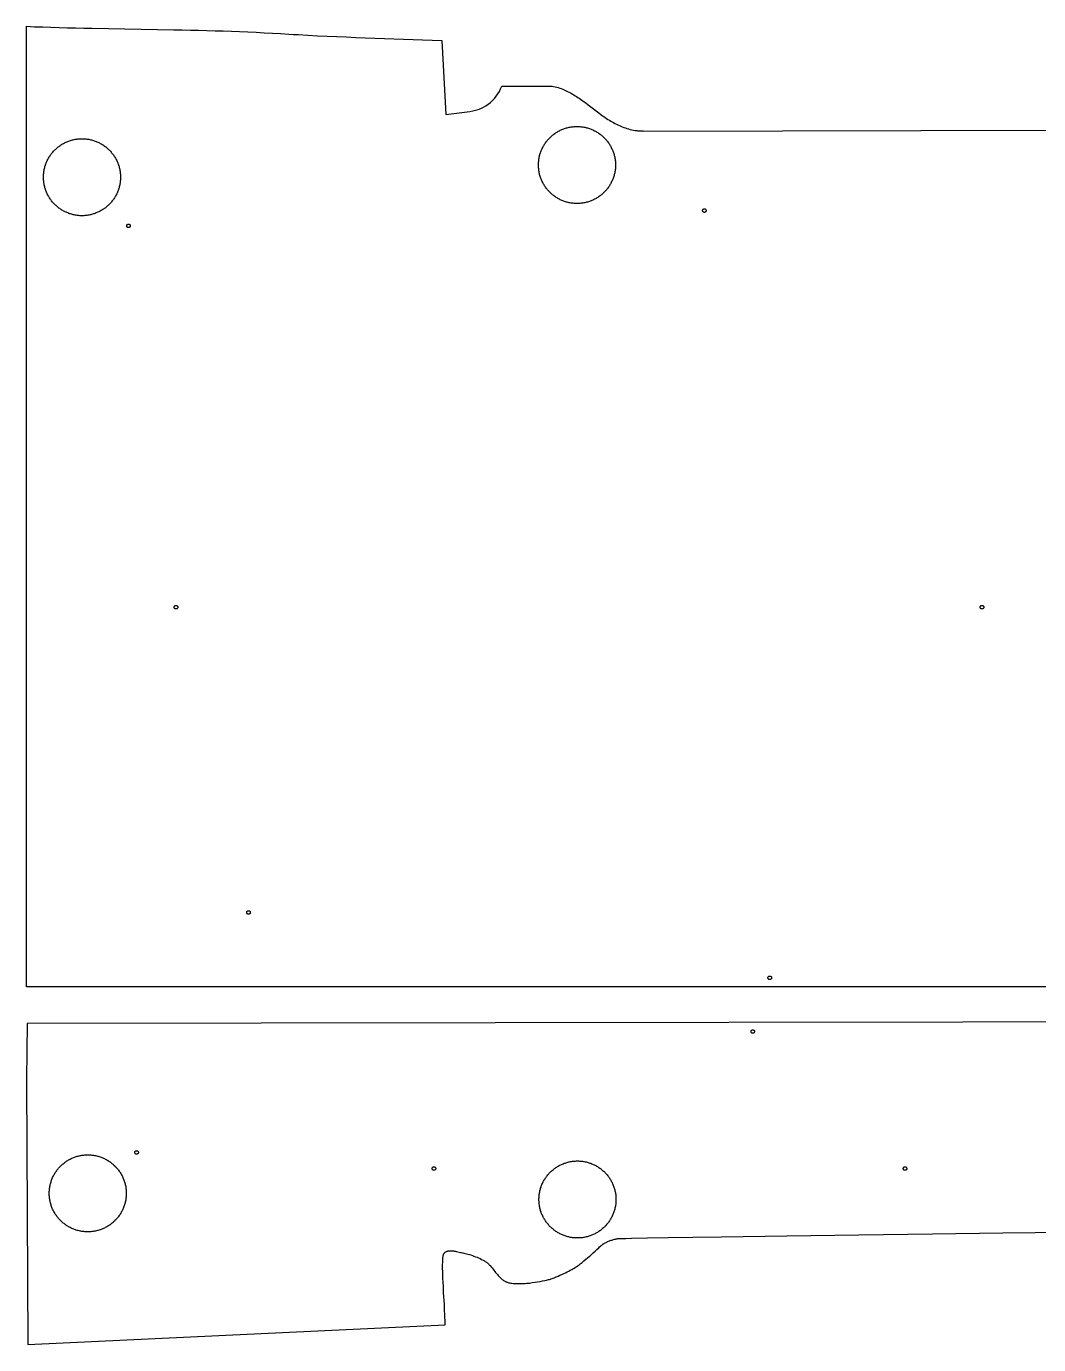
# Model space of a CAD drawing. Extents: x -1273 to 5386, y -1653 to 3649.
# Drawn here: x 0 to 1130, y -400 to 1073 of the extents above; entities that cross this region are included whole.
import ezdxf

# ---------------------------------------------------------------- set-up
doc = ezdxf.new("R2010")
doc.units = 0
doc.layers.add('Default_Layer', color=1, linetype='CONTINUOUS')

msp = doc.modelspace()

# ---------------------------------------------------------------- linework, layer by layer
at = {"layer": 'Default_Layer'}
msp.add_lwpolyline([(1567.4, 0), (1044.9, 0), (522.5, 0), (0, 0), (0, 536.4), (0, 1072.8), (9.1, 1072.4), (18.3, 1072.1), (27.4, 1071.8), (36.6, 1071.5), (45.8, 1071.3), (54.9, 1071), (64.1, 1070.8), (73.2, 1070.6), (91.6, 1070.3), (109.9, 1070), (146.5, 1069.3), (164.8, 1069), (174, 1068.8), (183.1, 1068.6), (192.3, 1068.4), (201.4, 1068.2), (210.6, 1067.9), (219.8, 1067.6), (228.9, 1067.3), (238.1, 1067), (247.2, 1066.6), (256.4, 1066.2), (265.5, 1065.7), (274.7, 1065.2), (283.8, 1064.7), (293, 1064.2), (298.3, 1063.8), (303.6, 1063.5), (314.3, 1062.9), (325, 1062.3), (335.7, 1061.8), (346.3, 1061.4), (357, 1060.9), (367.7, 1060.5), (378.4, 1060.1), (399.7, 1059.3), (421.1, 1058.6), (431.7, 1058.2), (442.4, 1057.7), (453.1, 1057.3), (463.8, 1056.8), (468.2, 974.4), (492, 977.4, 0.296811), (530.8, 1006), (587, 1006), (588.7, 1005.7), (590.4, 1005.3), (592.2, 1004.8), (593.8, 1004.3), (595.5, 1003.8), (597.1, 1003.2), (598.8, 1002.6), (600.4, 1001.9), (602, 1001.2), (603.5, 1000.5), (605.1, 999.7), (606.7, 998.9), (608.2, 998), (609.7, 997.1), (611.2, 996.2), (612.7, 995.3), (614.2, 994.4), (615.7, 993.4), (617.2, 992.4), (618.6, 991.4), (620.1, 990.3), (621.6, 989.3), (624.5, 987.2), (627.4, 985), (630.3, 982.8), (633.2, 980.6), (636.1, 978.4), (639, 976.2), (641.9, 974.1), (643.4, 973), (644.9, 972), (646.4, 970.9), (647.9, 969.9), (649.4, 968.9), (651, 968), (652.5, 967), (654.1, 966.1), (655.6, 965.2), (657.2, 964.4), (658.8, 963.5), (660.4, 962.7), (662.1, 962), (663.7, 961.2), (665.4, 960.5), (667.1, 959.9), (668.8, 959.3), (670.6, 958.7), (672.3, 958.2), (674.1, 957.7), (675.9, 957.3), (677.8, 956.9), (679.6, 956.6), (681.5, 956.3), (682.5, 956.2), (683.4, 956.1), (684.4, 956), (685.4, 956), (686.4, 955.9), (687.4, 955.9), (688.4, 955.9), (689.4, 955.8), (1153.6, 956.7)], format="xyb", dxfattribs=at)
for points in [[(571.8, 917.9), (571.8, 919), (571.8, 920.1), (571.9, 921.2), (572, 922.3), (572.1, 923.4), (572.3, 924.5), (572.5, 925.5), (572.7, 926.6), (572.9, 927.6), (573.1, 928.7), (573.4, 929.7), (573.7, 930.7), (574, 931.7), (574.4, 932.7), (574.8, 933.7), (575.2, 934.6), (575.6, 935.6), (576, 936.5), (576.5, 937.5), (577, 938.4), (577.5, 939.3), (578, 940.2), (578.6, 941.1), (579.1, 941.9), (579.7, 942.8), (580.3, 943.6), (581, 944.5), (581.6, 945.3), (582.3, 946), (583, 946.8), (583.7, 947.6), (584.4, 948.3), (585.1, 949), (585.9, 949.7), (586.6, 950.4), (587.4, 951.1), (588.2, 951.7), (589.1, 952.4), (589.9, 953), (590.7, 953.6), (591.6, 954.1), (592.5, 954.7), (593.4, 955.2), (594.3, 955.7), (595.2, 956.2), (596.1, 956.7), (597.1, 957.1), (598, 957.5), (599, 957.9), (600, 958.3), (601, 958.6), (602, 959), (603, 959.3), (604, 959.5), (605.1, 959.8), (606.1, 960), (607.2, 960.2), (608.2, 960.4), (609.3, 960.6), (610.4, 960.7), (611.5, 960.8), (612.6, 960.8), (613.7, 960.9), (614.8, 960.9), (615.9, 960.9), (617, 960.8), (618.1, 960.8), (619.2, 960.7), (620.3, 960.6), (621.3, 960.4), (622.4, 960.2), (623.4, 960), (624.5, 959.8), (625.5, 959.5), (626.6, 959.3), (627.6, 959), (628.6, 958.6), (629.6, 958.3), (630.6, 957.9), (631.5, 957.5), (632.5, 957.1), (633.4, 956.7), (634.4, 956.2), (635.3, 955.7), (636.2, 955.2), (637.1, 954.7), (638, 954.1), (638.8, 953.6), (639.7, 953), (640.5, 952.4), (641.3, 951.7), (642.1, 951.1), (642.9, 950.4), (643.7, 949.7), (644.5, 949), (645.2, 948.3), (645.9, 947.6), (646.6, 946.8), (647.3, 946), (648, 945.3), (648.6, 944.5), (649.2, 943.6), (649.8, 942.8), (650.4, 941.9), (651, 941.1), (651.6, 940.2), (652.1, 939.3), (652.6, 938.4), (653.1, 937.5), (653.5, 936.5), (654, 935.6), (654.4, 934.6), (654.8, 933.7), (655.2, 932.7), (655.5, 931.7), (655.9, 930.7), (656.2, 929.7), (656.4, 928.7), (656.7, 927.6), (656.9, 926.6), (657.1, 925.5), (657.3, 924.5), (657.4, 923.4), (657.6, 922.3), (657.7, 921.2), (657.7, 920.1), (657.8, 919), (657.8, 917.9), (657.8, 916.8), (657.7, 915.7), (657.7, 914.6), (657.6, 913.5), (657.4, 912.4), (657.3, 911.4), (657.1, 910.3), (656.9, 909.2), (656.7, 908.2), (656.4, 907.2), (656.2, 906.1), (655.9, 905.1), (655.5, 904.1), (655.2, 903.1), (654.8, 902.1), (654.4, 901.2), (654, 900.2), (653.5, 899.3), (653.1, 898.3), (652.6, 897.4), (652.1, 896.5), (651.6, 895.6), (651, 894.7), (650.4, 893.9), (649.8, 893), (649.2, 892.2), (648.6, 891.4), (648, 890.6), (647.3, 889.8), (646.6, 889), (645.9, 888.2), (645.2, 887.5), (644.5, 886.8), (643.7, 886.1), (642.9, 885.4), (642.1, 884.7), (641.3, 884.1), (640.5, 883.4), (639.7, 882.8), (638.8, 882.2), (638, 881.7), (637.1, 881.1), (636.2, 880.6), (635.3, 880.1), (634.4, 879.6), (633.4, 879.1), (632.5, 878.7), (631.5, 878.3), (630.6, 877.9), (629.6, 877.5), (628.6, 877.2), (627.6, 876.8), (626.6, 876.5), (625.5, 876.3), (624.5, 876), (623.4, 875.8), (622.4, 875.6), (621.3, 875.4), (620.3, 875.2), (619.2, 875.1), (618.1, 875), (617, 875), (615.9, 874.9), (614.8, 874.9), (613.7, 874.9), (612.6, 875), (611.5, 875), (610.4, 875.1), (609.3, 875.2), (608.2, 875.4), (607.2, 875.6), (606.1, 875.8), (605.1, 876), (604, 876.3), (603, 876.5), (602, 876.8), (601, 877.2), (600, 877.5), (599, 877.9), (598, 878.3), (597.1, 878.7), (596.1, 879.1), (595.2, 879.6), (594.3, 880.1), (593.4, 880.6), (592.5, 881.1), (591.6, 881.7), (590.7, 882.2), (589.9, 882.8), (589.1, 883.4), (588.2, 884.1), (587.4, 884.7), (586.6, 885.4), (585.9, 886.1), (585.1, 886.8), (584.4, 887.5), (583.7, 888.2), (583, 889), (582.3, 889.8), (581.6, 890.6), (581, 891.4), (580.3, 892.2), (579.7, 893), (579.1, 893.9), (578.6, 894.7), (578, 895.6), (577.5, 896.5), (577, 897.4), (576.5, 898.3), (576, 899.3), (575.6, 900.2), (575.2, 901.2), (574.8, 902.1), (574.4, 903.1), (574, 904.1), (573.7, 905.1), (573.4, 906.1), (573.1, 907.2), (572.9, 908.2), (572.7, 909.2), (572.5, 910.3), (572.3, 911.4), (572.1, 912.4), (572, 913.5), (571.9, 914.6), (571.8, 915.7), (571.8, 916.8), (571.8, 917.9)], [(19, 904.3), (19.1, 905.4), (19.1, 906.5), (19.2, 907.6), (19.3, 908.7), (19.4, 909.8), (19.5, 910.8), (19.7, 911.9), (19.9, 913), (20.1, 914), (20.4, 915), (20.7, 916.1), (21, 917.1), (21.3, 918.1), (21.7, 919.1), (22, 920.1), (22.4, 921), (22.8, 922), (23.3, 922.9), (23.8, 923.9), (24.2, 924.8), (24.7, 925.7), (25.3, 926.6), (25.8, 927.5), (26.4, 928.3), (27, 929.2), (27.6, 930), (28.2, 930.8), (28.9, 931.6), (29.5, 932.4), (30.2, 933.2), (30.9, 934), (31.6, 934.7), (32.4, 935.4), (33.1, 936.1), (33.9, 936.8), (34.7, 937.5), (35.5, 938.1), (36.3, 938.7), (37.2, 939.4), (38, 939.9), (38.9, 940.5), (39.7, 941.1), (40.6, 941.6), (41.5, 942.1), (42.5, 942.6), (43.4, 943.1), (44.3, 943.5), (45.3, 943.9), (46.3, 944.3), (47.3, 944.7), (48.3, 945), (49.3, 945.4), (50.3, 945.7), (51.3, 945.9), (52.3, 946.2), (53.4, 946.4), (54.4, 946.6), (55.5, 946.8), (56.6, 946.9), (57.6, 947.1), (58.7, 947.2), (59.8, 947.2), (60.9, 947.3), (62, 947.3), (63.2, 947.3), (64.3, 947.2), (65.4, 947.2), (66.4, 947.1), (67.5, 946.9), (68.6, 946.8), (69.7, 946.6), (70.7, 946.4), (71.8, 946.2), (72.8, 945.9), (73.8, 945.7), (74.8, 945.4), (75.8, 945), (76.8, 944.7), (77.8, 944.3), (78.8, 943.9), (79.7, 943.5), (80.7, 943.1), (81.6, 942.6), (82.5, 942.1), (83.4, 941.6), (84.3, 941.1), (85.2, 940.5), (86.1, 939.9), (86.9, 939.4), (87.8, 938.7), (88.6, 938.1), (89.4, 937.5), (90.2, 936.8), (91, 936.1), (91.7, 935.4), (92.5, 934.7), (93.2, 934), (93.9, 933.2), (94.6, 932.4), (95.2, 931.6), (95.9, 930.8), (96.5, 930), (97.1, 929.2), (97.7, 928.3), (98.3, 927.5), (98.8, 926.6), (99.3, 925.7), (99.9, 924.8), (100.3, 923.9), (100.8, 922.9), (101.2, 922), (101.7, 921), (102.1, 920.1), (102.4, 919.1), (102.8, 918.1), (103.1, 917.1), (103.4, 916.1), (103.7, 915), (103.9, 914), (104.2, 913), (104.4, 911.9), (104.6, 910.8), (104.7, 909.8), (104.8, 908.7), (104.9, 907.6), (105, 906.5), (105, 905.4), (105, 904.3), (105, 903.2), (105, 902.1), (104.9, 901), (104.8, 899.9), (104.7, 898.8), (104.6, 897.7), (104.4, 896.7), (104.2, 895.6), (103.9, 894.6), (103.7, 893.5), (103.4, 892.5), (103.1, 891.5), (102.8, 890.5), (102.4, 889.5), (102.1, 888.5), (101.7, 887.6), (101.2, 886.6), (100.8, 885.6), (100.3, 884.7), (99.9, 883.8), (99.3, 882.9), (98.8, 882), (98.3, 881.1), (97.7, 880.2), (97.1, 879.4), (96.5, 878.6), (95.9, 877.7), (95.2, 876.9), (94.6, 876.2), (93.9, 875.4), (93.2, 874.6), (92.5, 873.9), (91.7, 873.2), (91, 872.5), (90.2, 871.8), (89.4, 871.1), (88.6, 870.5), (87.8, 869.8), (86.9, 869.2), (86.1, 868.6), (85.2, 868.1), (84.3, 867.5), (83.4, 867), (82.5, 866.5), (81.6, 866), (80.7, 865.5), (79.7, 865.1), (78.8, 864.7), (77.8, 864.3), (76.8, 863.9), (75.8, 863.5), (74.8, 863.2), (73.8, 862.9), (72.8, 862.6), (71.8, 862.4), (70.7, 862.2), (69.7, 862), (68.6, 861.8), (67.5, 861.6), (66.4, 861.5), (65.4, 861.4), (64.3, 861.3), (63.2, 861.3), (62, 861.3), (60.9, 861.3), (59.8, 861.3), (58.7, 861.4), (57.6, 861.5), (56.6, 861.6), (55.5, 861.8), (54.4, 862), (53.4, 862.2), (52.3, 862.4), (51.3, 862.6), (50.3, 862.9), (49.3, 863.2), (48.3, 863.5), (47.3, 863.9), (46.3, 864.3), (45.3, 864.7), (44.3, 865.1), (43.4, 865.5), (42.5, 866), (41.5, 866.5), (40.6, 867), (39.7, 867.5), (38.9, 868.1), (38, 868.6), (37.2, 869.2), (36.3, 869.8), (35.5, 870.5), (34.7, 871.1), (33.9, 871.8), (33.1, 872.5), (32.4, 873.2), (31.6, 873.9), (30.9, 874.6), (30.2, 875.4), (29.5, 876.2), (28.9, 876.9), (28.2, 877.7), (27.6, 878.6), (27, 879.4), (26.4, 880.2), (25.8, 881.1), (25.3, 882), (24.7, 882.9), (24.2, 883.8), (23.8, 884.7), (23.3, 885.6), (22.8, 886.6), (22.4, 887.6), (22, 888.5), (21.7, 889.5), (21.3, 890.5), (21, 891.5), (20.7, 892.5), (20.4, 893.5), (20.1, 894.6), (19.9, 895.6), (19.7, 896.7), (19.5, 897.7), (19.4, 898.8), (19.3, 899.9), (19.2, 901), (19.1, 902.1), (19.1, 903.2), (19, 904.3)], [(755, 867), (755, 867.2), (755, 867.4), (755.1, 867.6), (755.2, 867.8), (755.2, 868), (755.3, 868.1), (755.5, 868.3), (755.6, 868.4), (755.7, 868.5), (755.9, 868.7), (756, 868.8), (756.2, 868.8), (756.4, 868.9), (756.6, 869), (756.8, 869), (757, 869), (757.2, 869), (757.4, 869), (757.6, 868.9), (757.8, 868.8), (758, 868.8), (758.1, 868.7), (758.3, 868.5), (758.4, 868.4), (758.5, 868.3), (758.7, 868.1), (758.8, 868), (758.8, 867.8), (758.9, 867.6), (759, 867.4), (759, 867.2), (759, 867), (759, 866.8), (759, 866.6), (758.9, 866.4), (758.8, 866.2), (758.8, 866), (758.7, 865.9), (758.5, 865.7), (758.4, 865.6), (758.3, 865.5), (758.1, 865.3), (758, 865.2), (757.8, 865.2), (757.6, 865.1), (757.4, 865), (757.2, 865), (757, 865), (756.8, 865), (756.6, 865), (756.4, 865.1), (756.2, 865.2), (756, 865.2), (755.9, 865.3), (755.7, 865.5), (755.6, 865.6), (755.5, 865.7), (755.3, 865.9), (755.2, 866), (755.2, 866.2), (755.1, 866.4), (755, 866.6), (755, 866.8), (755, 867)], [(112, 850), (112, 850.2), (112, 850.4), (112.1, 850.6), (112.2, 850.8), (112.2, 851), (112.3, 851.1), (112.5, 851.3), (112.6, 851.4), (112.7, 851.5), (112.9, 851.7), (113, 851.8), (113.2, 851.8), (113.4, 851.9), (113.6, 852), (113.8, 852), (114, 852), (114.2, 852), (114.4, 852), (114.6, 851.9), (114.8, 851.8), (115, 851.8), (115.1, 851.7), (115.3, 851.5), (115.4, 851.4), (115.5, 851.3), (115.7, 851.1), (115.8, 851), (115.8, 850.8), (115.9, 850.6), (116, 850.4), (116, 850.2), (116, 850), (116, 849.8), (116, 849.6), (115.9, 849.4), (115.8, 849.2), (115.8, 849), (115.7, 848.9), (115.5, 848.7), (115.4, 848.6), (115.3, 848.5), (115.1, 848.3), (115, 848.2), (114.8, 848.2), (114.6, 848.1), (114.4, 848), (114.2, 848), (114, 848), (113.8, 848), (113.6, 848), (113.4, 848.1), (113.2, 848.2), (113, 848.2), (112.9, 848.3), (112.7, 848.5), (112.6, 848.6), (112.5, 848.7), (112.3, 848.9), (112.2, 849), (112.2, 849.2), (112.1, 849.4), (112, 849.6), (112, 849.8), (112, 850)], [(165, 424), (165, 424.2), (165, 424.4), (165.1, 424.6), (165.2, 424.8), (165.2, 425), (165.3, 425.1), (165.5, 425.3), (165.6, 425.4), (165.7, 425.5), (165.9, 425.7), (166, 425.8), (166.2, 425.8), (166.4, 425.9), (166.6, 426), (166.8, 426), (167, 426), (167.2, 426), (167.4, 426), (167.6, 425.9), (167.8, 425.8), (168, 425.8), (168.1, 425.7), (168.3, 425.5), (168.4, 425.4), (168.5, 425.3), (168.7, 425.1), (168.8, 425), (168.8, 424.8), (168.9, 424.6), (169, 424.4), (169, 424.2), (169, 424), (169, 423.8), (169, 423.6), (168.9, 423.4), (168.8, 423.2), (168.8, 423), (168.7, 422.9), (168.5, 422.7), (168.4, 422.6), (168.3, 422.5), (168.1, 422.3), (168, 422.2), (167.8, 422.2), (167.6, 422.1), (167.4, 422), (167.2, 422), (167, 422), (166.8, 422), (166.6, 422), (166.4, 422.1), (166.2, 422.2), (166, 422.2), (165.9, 422.3), (165.7, 422.5), (165.6, 422.6), (165.5, 422.7), (165.3, 422.9), (165.2, 423), (165.2, 423.2), (165.1, 423.4), (165, 423.6), (165, 423.8), (165, 424)], [(1065, 424), (1065, 424.2), (1065, 424.4), (1065.1, 424.6), (1065.2, 424.8), (1065.2, 425), (1065.3, 425.1), (1065.5, 425.3), (1065.6, 425.4), (1065.7, 425.5), (1065.9, 425.7), (1066, 425.8), (1066.2, 425.8), (1066.4, 425.9), (1066.6, 426), (1066.8, 426), (1067, 426), (1067.2, 426), (1067.4, 426), (1067.6, 425.9), (1067.8, 425.8), (1068, 425.8), (1068.1, 425.7), (1068.3, 425.5), (1068.4, 425.4), (1068.5, 425.3), (1068.7, 425.1), (1068.8, 425), (1068.8, 424.8), (1068.9, 424.6), (1069, 424.4), (1069, 424.2), (1069, 424), (1069, 423.8), (1069, 423.6), (1068.9, 423.4), (1068.8, 423.2), (1068.8, 423), (1068.7, 422.9), (1068.5, 422.7), (1068.4, 422.6), (1068.3, 422.5), (1068.1, 422.3), (1068, 422.2), (1067.8, 422.2), (1067.6, 422.1), (1067.4, 422), (1067.2, 422), (1067, 422), (1066.8, 422), (1066.6, 422), (1066.4, 422.1), (1066.2, 422.2), (1066, 422.2), (1065.9, 422.3), (1065.7, 422.5), (1065.6, 422.6), (1065.5, 422.7), (1065.3, 422.9), (1065.2, 423), (1065.2, 423.2), (1065.1, 423.4), (1065, 423.6), (1065, 423.8), (1065, 424)], [(1065, 424), (1065, 424.2), (1065, 424.4), (1065.1, 424.6), (1065.2, 424.8), (1065.2, 425), (1065.3, 425.1), (1065.5, 425.3), (1065.6, 425.4), (1065.7, 425.5), (1065.9, 425.7), (1066, 425.8), (1066.2, 425.8), (1066.4, 425.9), (1066.6, 426), (1066.8, 426), (1067, 426), (1067.2, 426), (1067.4, 426), (1067.6, 425.9), (1067.8, 425.8), (1068, 425.8), (1068.1, 425.7), (1068.3, 425.5), (1068.4, 425.4), (1068.5, 425.3), (1068.7, 425.1), (1068.8, 425), (1068.8, 424.8), (1068.9, 424.6), (1069, 424.4), (1069, 424.2), (1069, 424), (1069, 423.8), (1069, 423.6), (1068.9, 423.4), (1068.8, 423.2), (1068.8, 423), (1068.7, 422.9), (1068.5, 422.7), (1068.4, 422.6), (1068.3, 422.5), (1068.1, 422.3), (1068, 422.2), (1067.8, 422.2), (1067.6, 422.1), (1067.4, 422), (1067.2, 422), (1067, 422), (1066.8, 422), (1066.6, 422), (1066.4, 422.1), (1066.2, 422.2), (1066, 422.2), (1065.9, 422.3), (1065.7, 422.5), (1065.6, 422.6), (1065.5, 422.7), (1065.3, 422.9), (1065.2, 423), (1065.2, 423.2), (1065.1, 423.4), (1065, 423.6), (1065, 423.8), (1065, 424)], [(246, 83), (246, 83.2), (246, 83.4), (246.1, 83.6), (246.2, 83.8), (246.2, 84), (246.3, 84.1), (246.5, 84.3), (246.6, 84.4), (246.7, 84.5), (246.9, 84.7), (247, 84.8), (247.2, 84.8), (247.4, 84.9), (247.6, 85), (247.8, 85), (248, 85), (248.2, 85), (248.4, 85), (248.6, 84.9), (248.8, 84.8), (249, 84.8), (249.1, 84.7), (249.3, 84.5), (249.4, 84.4), (249.5, 84.3), (249.7, 84.1), (249.8, 84), (249.8, 83.8), (249.9, 83.6), (250, 83.4), (250, 83.2), (250, 83), (250, 82.8), (250, 82.6), (249.9, 82.4), (249.8, 82.2), (249.8, 82), (249.7, 81.9), (249.5, 81.7), (249.4, 81.6), (249.3, 81.5), (249.1, 81.3), (249, 81.2), (248.8, 81.2), (248.6, 81.1), (248.4, 81), (248.2, 81), (248, 81), (247.8, 81), (247.6, 81), (247.4, 81.1), (247.2, 81.2), (247, 81.2), (246.9, 81.3), (246.7, 81.5), (246.6, 81.6), (246.5, 81.7), (246.3, 81.9), (246.2, 82), (246.2, 82.2), (246.1, 82.4), (246, 82.6), (246, 82.8), (246, 83)], [(828, 10), (828, 10.2), (828, 10.4), (828.1, 10.6), (828.2, 10.8), (828.2, 11), (828.3, 11.1), (828.5, 11.3), (828.6, 11.4), (828.7, 11.5), (828.9, 11.7), (829, 11.8), (829.2, 11.8), (829.4, 11.9), (829.6, 12), (829.8, 12), (830, 12), (830.2, 12), (830.4, 12), (830.6, 11.9), (830.8, 11.8), (831, 11.8), (831.1, 11.7), (831.3, 11.5), (831.4, 11.4), (831.5, 11.3), (831.7, 11.1), (831.8, 11), (831.8, 10.8), (831.9, 10.6), (832, 10.4), (832, 10.2), (832, 10), (832, 9.8), (832, 9.6), (831.9, 9.4), (831.8, 9.2), (831.8, 9), (831.7, 8.9), (831.5, 8.7), (831.4, 8.6), (831.3, 8.5), (831.1, 8.3), (831, 8.2), (830.8, 8.2), (830.6, 8.1), (830.4, 8), (830.2, 8), (830, 8), (829.8, 8), (829.6, 8), (829.4, 8.1), (829.2, 8.2), (829, 8.2), (828.9, 8.3), (828.7, 8.5), (828.6, 8.6), (828.5, 8.7), (828.3, 8.9), (828.2, 9), (828.2, 9.2), (828.1, 9.4), (828, 9.6), (828, 9.8), (828, 10)], [(813.1, -50), (813.1, -50.3), (813, -50.5), (813, -50.6), (812.9, -50.8), (812.8, -51), (812.7, -51.2), (812.6, -51.3), (812.5, -51.5), (812.3, -51.6), (812.2, -51.7), (812, -51.8), (811.8, -51.9), (811.7, -52), (811.5, -52), (811.3, -52), (811.1, -52), (810.9, -52), (810.7, -52), (810.5, -52), (810.3, -51.9), (810.1, -51.8), (809.9, -51.7), (809.8, -51.6), (809.7, -51.5), (809.5, -51.3), (809.4, -51.2), (809.3, -51), (809.2, -50.8), (809.2, -50.6), (809.1, -50.5), (809.1, -50.3), (809.1, -50), (809.1, -49.8), (809.1, -49.6), (809.2, -49.5), (809.2, -49.3), (809.3, -49.1), (809.4, -48.9), (809.5, -48.8), (809.7, -48.6), (809.8, -48.5), (809.9, -48.4), (810.1, -48.3), (810.3, -48.2), (810.5, -48.1), (810.7, -48.1), (810.9, -48.1), (811.1, -48), (811.3, -48.1), (811.5, -48.1), (811.7, -48.1), (811.8, -48.2), (812, -48.3), (812.2, -48.4), (812.3, -48.5), (812.5, -48.6), (812.6, -48.8), (812.7, -48.9), (812.8, -49.1), (812.9, -49.3), (813, -49.5), (813, -49.6), (813.1, -49.8), (813.1, -50)], [(111.5, -230.7), (111.5, -231.9), (111.5, -233), (111.4, -234.1), (111.3, -235.1), (111.2, -236.2), (111, -237.3), (110.9, -238.4), (110.7, -239.4), (110.4, -240.5), (110.2, -241.5), (109.9, -242.5), (109.6, -243.5), (109.3, -244.5), (108.9, -245.5), (108.5, -246.5), (108.1, -247.5), (107.7, -248.4), (107.3, -249.4), (106.8, -250.3), (106.3, -251.2), (105.8, -252.1), (105.3, -253), (104.8, -253.9), (104.2, -254.8), (103.6, -255.6), (103, -256.5), (102.4, -257.3), (101.7, -258.1), (101, -258.9), (100.4, -259.7), (99.7, -260.4), (98.9, -261.2), (98.2, -261.9), (97.4, -262.6), (96.7, -263.3), (95.9, -263.9), (95.1, -264.6), (94.3, -265.2), (93.4, -265.8), (92.6, -266.4), (91.7, -267), (90.8, -267.5), (89.9, -268), (89, -268.6), (88.1, -269), (87.2, -269.5), (86.2, -269.9), (85.3, -270.4), (84.3, -270.8), (83.3, -271.1), (82.3, -271.5), (81.3, -271.8), (80.3, -272.1), (79.3, -272.4), (78.2, -272.6), (77.2, -272.9), (76.1, -273.1), (75.1, -273.3), (74, -273.4), (72.9, -273.5), (71.8, -273.6), (70.7, -273.7), (69.6, -273.7), (68.5, -273.7), (67.4, -273.7), (66.3, -273.7), (65.2, -273.6), (64.1, -273.5), (63, -273.4), (62, -273.3), (60.9, -273.1), (59.9, -272.9), (58.8, -272.6), (57.8, -272.4), (56.8, -272.1), (55.7, -271.8), (54.7, -271.5), (53.7, -271.1), (52.8, -270.8), (51.8, -270.4), (50.8, -269.9), (49.9, -269.5), (49, -269), (48, -268.6), (47.1, -268), (46.2, -267.5), (45.3, -267), (44.5, -266.4), (43.6, -265.8), (42.8, -265.2), (42, -264.6), (41.2, -263.9), (40.4, -263.3), (39.6, -262.6), (38.9, -261.9), (38.1, -261.2), (37.4, -260.4), (36.7, -259.7), (36, -258.9), (35.3, -258.1), (34.7, -257.3), (34.1, -256.5), (33.5, -255.6), (32.9, -254.8), (32.3, -253.9), (31.8, -253), (31.2, -252.1), (30.7, -251.2), (30.2, -250.3), (29.8, -249.4), (29.3, -248.4), (28.9, -247.5), (28.5, -246.5), (28.1, -245.5), (27.8, -244.5), (27.5, -243.5), (27.2, -242.5), (26.9, -241.5), (26.6, -240.5), (26.4, -239.4), (26.2, -238.4), (26, -237.3), (25.9, -236.2), (25.7, -235.1), (25.7, -234.1), (25.6, -233), (25.5, -231.9), (25.5, -230.7), (25.5, -229.6), (25.6, -228.5), (25.7, -227.4), (25.7, -226.3), (25.9, -225.3), (26, -224.2), (26.2, -223.1), (26.4, -222.1), (26.6, -221), (26.9, -220), (27.2, -219), (27.5, -218), (27.8, -217), (28.1, -216), (28.5, -215), (28.9, -214), (29.3, -213), (29.8, -212.1), (30.2, -211.2), (30.7, -210.2), (31.2, -209.3), (31.8, -208.4), (32.3, -207.6), (32.9, -206.7), (33.5, -205.9), (34.1, -205), (34.7, -204.2), (35.3, -203.4), (36, -202.6), (36.7, -201.8), (37.4, -201.1), (38.1, -200.3), (38.9, -199.6), (39.6, -198.9), (40.4, -198.2), (41.2, -197.6), (42, -196.9), (42.8, -196.3), (43.6, -195.7), (44.5, -195.1), (45.3, -194.5), (46.2, -194), (47.1, -193.4), (48, -192.9), (49, -192.5), (49.9, -192), (50.8, -191.5), (51.8, -191.1), (52.8, -190.7), (53.7, -190.4), (54.7, -190), (55.7, -189.7), (56.8, -189.4), (57.8, -189.1), (58.8, -188.8), (59.9, -188.6), (60.9, -188.4), (62, -188.2), (63, -188.1), (64.1, -188), (65.2, -187.9), (66.3, -187.8), (67.4, -187.8), (68.5, -187.7), (69.6, -187.8), (70.7, -187.8), (71.8, -187.9), (72.9, -188), (74, -188.1), (75.1, -188.2), (76.1, -188.4), (77.2, -188.6), (78.2, -188.8), (79.3, -189.1), (80.3, -189.4), (81.3, -189.7), (82.3, -190), (83.3, -190.4), (84.3, -190.7), (85.3, -191.1), (86.2, -191.5), (87.2, -192), (88.1, -192.5), (89, -192.9), (89.9, -193.4), (90.8, -194), (91.7, -194.5), (92.6, -195.1), (93.4, -195.7), (94.3, -196.3), (95.1, -196.9), (95.9, -197.6), (96.7, -198.2), (97.4, -198.9), (98.2, -199.6), (98.9, -200.3), (99.7, -201.1), (100.4, -201.8), (101, -202.6), (101.7, -203.4), (102.4, -204.2), (103, -205), (103.6, -205.9), (104.2, -206.7), (104.8, -207.6), (105.3, -208.4), (105.8, -209.3), (106.3, -210.2), (106.8, -211.2), (107.3, -212.1), (107.7, -213), (108.1, -214), (108.5, -215), (108.9, -216), (109.3, -217), (109.6, -218), (109.9, -219), (110.2, -220), (110.4, -221), (110.7, -222.1), (110.9, -223.1), (111, -224.2), (111.2, -225.3), (111.3, -226.3), (111.4, -227.4), (111.5, -228.5), (111.5, -229.6), (111.5, -230.7)], [(125.1, -185), (125.1, -185.3), (125, -185.5), (125, -185.6), (124.9, -185.8), (124.8, -186), (124.7, -186.2), (124.6, -186.3), (124.5, -186.5), (124.3, -186.6), (124.2, -186.7), (124, -186.8), (123.8, -186.9), (123.7, -187), (123.5, -187), (123.3, -187), (123.1, -187), (122.9, -187), (122.7, -187), (122.5, -187), (122.3, -186.9), (122.1, -186.8), (121.9, -186.7), (121.8, -186.6), (121.7, -186.5), (121.5, -186.3), (121.4, -186.2), (121.3, -186), (121.2, -185.8), (121.2, -185.6), (121.1, -185.5), (121.1, -185.3), (121.1, -185), (121.1, -184.8), (121.1, -184.6), (121.2, -184.5), (121.2, -184.3), (121.3, -184.1), (121.4, -183.9), (121.5, -183.8), (121.7, -183.6), (121.8, -183.5), (121.9, -183.4), (122.1, -183.3), (122.3, -183.2), (122.5, -183.1), (122.7, -183.1), (122.9, -183.1), (123.1, -183), (123.3, -183.1), (123.5, -183.1), (123.7, -183.1), (123.8, -183.2), (124, -183.3), (124.2, -183.4), (124.3, -183.5), (124.5, -183.6), (124.6, -183.8), (124.7, -183.9), (124.8, -184.1), (124.9, -184.3), (125, -184.5), (125, -184.6), (125.1, -184.8), (125.1, -185)], [(457.1, -203), (457.1, -203.3), (457, -203.5), (457, -203.6), (456.9, -203.8), (456.8, -204), (456.7, -204.2), (456.6, -204.3), (456.5, -204.5), (456.3, -204.6), (456.2, -204.7), (456, -204.8), (455.8, -204.9), (455.7, -205), (455.5, -205), (455.3, -205), (455.1, -205), (454.9, -205), (454.7, -205), (454.5, -205), (454.3, -204.9), (454.1, -204.8), (453.9, -204.7), (453.8, -204.6), (453.7, -204.5), (453.5, -204.3), (453.4, -204.2), (453.3, -204), (453.2, -203.8), (453.2, -203.6), (453.1, -203.5), (453.1, -203.3), (453.1, -203), (453.1, -202.8), (453.1, -202.6), (453.2, -202.5), (453.2, -202.3), (453.3, -202.1), (453.4, -201.9), (453.5, -201.8), (453.7, -201.6), (453.8, -201.5), (453.9, -201.4), (454.1, -201.3), (454.3, -201.2), (454.5, -201.1), (454.7, -201.1), (454.9, -201.1), (455.1, -201), (455.3, -201.1), (455.5, -201.1), (455.7, -201.1), (455.8, -201.2), (456, -201.3), (456.2, -201.4), (456.3, -201.5), (456.5, -201.6), (456.6, -201.8), (456.7, -201.9), (456.8, -202.1), (456.9, -202.3), (457, -202.5), (457, -202.6), (457.1, -202.8), (457.1, -203)], [(658.3, -237.6), (658.3, -238.7), (658.2, -239.8), (658.2, -240.9), (658.1, -242), (658, -243.1), (657.8, -244.1), (657.6, -245.2), (657.4, -246.3), (657.2, -247.3), (657, -248.3), (656.7, -249.4), (656.4, -250.4), (656, -251.4), (655.7, -252.4), (655.3, -253.4), (654.9, -254.3), (654.5, -255.3), (654.1, -256.2), (653.6, -257.2), (653.1, -258.1), (652.6, -259), (652.1, -259.9), (651.5, -260.8), (651, -261.6), (650.4, -262.5), (649.8, -263.3), (649.1, -264.1), (648.5, -264.9), (647.8, -265.7), (647.1, -266.5), (646.4, -267.3), (645.7, -268), (645, -268.7), (644.2, -269.4), (643.4, -270.1), (642.7, -270.8), (641.9, -271.4), (641, -272.1), (640.2, -272.7), (639.3, -273.3), (638.5, -273.8), (637.6, -274.4), (636.7, -274.9), (635.8, -275.4), (634.9, -275.9), (633.9, -276.4), (633, -276.8), (632, -277.2), (631.1, -277.6), (630.1, -278), (629.1, -278.3), (628.1, -278.7), (627.1, -279), (626.1, -279.2), (625, -279.5), (624, -279.7), (622.9, -279.9), (621.9, -280.1), (620.8, -280.3), (619.7, -280.4), (618.6, -280.5), (617.5, -280.5), (616.4, -280.6), (615.3, -280.6), (614.2, -280.6), (613.1, -280.5), (612, -280.5), (610.9, -280.4), (609.8, -280.3), (608.8, -280.1), (607.7, -279.9), (606.6, -279.7), (605.6, -279.5), (604.6, -279.2), (603.5, -279), (602.5, -278.7), (601.5, -278.3), (600.5, -278), (599.5, -277.6), (598.6, -277.2), (597.6, -276.8), (596.7, -276.4), (595.7, -275.9), (594.8, -275.4), (593.9, -274.9), (593, -274.4), (592.1, -273.8), (591.3, -273.3), (590.4, -272.7), (589.6, -272.1), (588.8, -271.4), (588, -270.8), (587.2, -270.1), (586.4, -269.4), (585.6, -268.7), (584.9, -268), (584.2, -267.3), (583.5, -266.5), (582.8, -265.7), (582.1, -264.9), (581.5, -264.1), (580.8, -263.3), (580.2, -262.5), (579.6, -261.6), (579.1, -260.8), (578.5, -259.9), (578, -259), (577.5, -258.1), (577, -257.2), (576.5, -256.2), (576.1, -255.3), (575.7, -254.3), (575.3, -253.4), (574.9, -252.4), (574.6, -251.4), (574.2, -250.4), (573.9, -249.4), (573.7, -248.3), (573.4, -247.3), (573.2, -246.3), (573, -245.2), (572.8, -244.1), (572.6, -243.1), (572.5, -242), (572.4, -240.9), (572.4, -239.8), (572.3, -238.7), (572.3, -237.6), (572.3, -236.5), (572.4, -235.4), (572.4, -234.3), (572.5, -233.2), (572.6, -232.1), (572.8, -231), (573, -230), (573.2, -228.9), (573.4, -227.9), (573.7, -226.9), (573.9, -225.8), (574.2, -224.8), (574.6, -223.8), (574.9, -222.8), (575.3, -221.8), (575.7, -220.9), (576.1, -219.9), (576.5, -219), (577, -218), (577.5, -217.1), (578, -216.2), (578.5, -215.3), (579.1, -214.4), (579.6, -213.6), (580.2, -212.7), (580.8, -211.9), (581.5, -211), (582.1, -210.2), (582.8, -209.5), (583.5, -208.7), (584.2, -207.9), (584.9, -207.2), (585.6, -206.5), (586.4, -205.8), (587.2, -205.1), (588, -204.4), (588.8, -203.8), (589.6, -203.1), (590.4, -202.5), (591.3, -201.9), (592.1, -201.4), (593, -200.8), (593.9, -200.3), (594.8, -199.8), (595.7, -199.3), (596.7, -198.8), (597.6, -198.4), (598.6, -198), (599.5, -197.6), (600.5, -197.2), (601.5, -196.9), (602.5, -196.5), (603.5, -196.2), (604.6, -196), (605.6, -195.7), (606.6, -195.5), (607.7, -195.3), (608.8, -195.1), (609.8, -194.9), (610.9, -194.8), (612, -194.7), (613.1, -194.7), (614.2, -194.6), (615.3, -194.6), (616.4, -194.6), (617.5, -194.7), (618.6, -194.7), (619.7, -194.8), (620.8, -194.9), (621.9, -195.1), (622.9, -195.3), (624, -195.5), (625, -195.7), (626.1, -196), (627.1, -196.2), (628.1, -196.5), (629.1, -196.9), (630.1, -197.2), (631.1, -197.6), (632, -198), (633, -198.4), (633.9, -198.8), (634.9, -199.3), (635.8, -199.8), (636.7, -200.3), (637.6, -200.8), (638.5, -201.4), (639.3, -201.9), (640.2, -202.5), (641, -203.1), (641.9, -203.8), (642.7, -204.4), (643.4, -205.1), (644.2, -205.8), (645, -206.5), (645.7, -207.2), (646.4, -207.9), (647.1, -208.7), (647.8, -209.5), (648.5, -210.2), (649.1, -211), (649.8, -211.9), (650.4, -212.7), (651, -213.6), (651.5, -214.4), (652.1, -215.3), (652.6, -216.2), (653.1, -217.1), (653.6, -218), (654.1, -219), (654.5, -219.9), (654.9, -220.9), (655.3, -221.8), (655.7, -222.8), (656, -223.8), (656.4, -224.8), (656.7, -225.8), (657, -226.9), (657.2, -227.9), (657.4, -228.9), (657.6, -230), (657.8, -231), (658, -232.1), (658.1, -233.2), (658.2, -234.3), (658.2, -235.4), (658.3, -236.5), (658.3, -237.6)], [(983.1, -203), (983.1, -203.3), (983, -203.5), (983, -203.6), (982.9, -203.8), (982.8, -204), (982.7, -204.2), (982.6, -204.3), (982.5, -204.5), (982.3, -204.6), (982.2, -204.7), (982, -204.8), (981.8, -204.9), (981.7, -205), (981.5, -205), (981.3, -205), (981.1, -205), (980.9, -205), (980.7, -205), (980.5, -205), (980.3, -204.9), (980.1, -204.8), (979.9, -204.7), (979.8, -204.6), (979.7, -204.5), (979.5, -204.3), (979.4, -204.2), (979.3, -204), (979.2, -203.8), (979.2, -203.6), (979.1, -203.5), (979.1, -203.3), (979.1, -203), (979.1, -202.8), (979.1, -202.6), (979.2, -202.5), (979.2, -202.3), (979.3, -202.1), (979.4, -201.9), (979.5, -201.8), (979.7, -201.6), (979.8, -201.5), (979.9, -201.4), (980.1, -201.3), (980.3, -201.2), (980.5, -201.1), (980.7, -201.1), (980.9, -201.1), (981.1, -201), (981.3, -201.1), (981.5, -201.1), (981.7, -201.1), (981.8, -201.2), (982, -201.3), (982.2, -201.4), (982.3, -201.5), (982.5, -201.6), (982.6, -201.8), (982.7, -201.9), (982.8, -202.1), (982.9, -202.3), (983, -202.5), (983, -202.6), (983.1, -202.8), (983.1, -203)]]:
    msp.add_lwpolyline(points, close=True, dxfattribs=at)
msp.add_lwpolyline([(1568, -39.1), (1045.7, -39.7), (523.3, -40.3), (0.9, -40.9), (0, -103.6), (0, -106.1), (1.7, -399.7), (467.6, -377.8), (467.6, -375.2), (467.5, -372.5), (467.4, -369.7), (467.3, -366.8), (467, -360.8), (466.7, -354.6), (465.9, -341.8), (465.6, -335.5), (465.2, -329.3), (465.1, -326.3), (465, -323.4), (464.9, -320.5), (464.8, -317.8), (464.7, -315.2), (464.7, -312.7), (464.7, -310.3), (464.8, -308.1), (464.9, -306.1), (465, -304.2), (465.1, -303.3), (465.1, -302.5), (465.2, -301.7), (465.3, -301), (465.5, -300.3), (465.6, -299.7), (465.8, -299.2), (465.9, -298.7), (466.1, -298.2), (466.3, -297.8), (466.5, -297.5), (466.7, -297.3), (467.2, -296.8), (467.6, -296.4), (468.2, -296.1), (468.7, -295.8), (469.2, -295.6), (469.8, -295.3), (470.4, -295.2), (471, -295), (471.6, -294.9), (472.2, -294.9), (472.9, -294.8), (473.5, -294.8), (474.2, -294.8), (474.8, -294.8), (475.5, -294.9), (476.2, -295), (476.9, -295.1), (477.6, -295.2), (479, -295.4), (480.4, -295.7), (481.8, -296.1), (484.6, -296.7), (485.9, -297), (487.2, -297.3), (488.5, -297.5), (489.9, -297.8), (491.4, -298.2), (492.9, -298.6), (494.6, -299.1), (496.2, -299.6), (498, -300.2), (499.7, -300.8), (501.4, -301.5), (503.2, -302.2), (504.9, -302.9), (506.6, -303.7), (508.3, -304.5), (509.9, -305.4), (510.7, -305.8), (511.5, -306.3), (512.3, -306.7), (513, -307.2), (513.7, -307.7), (514.5, -308.2), (515.2, -308.8), (515.8, -309.4), (516.5, -310.1), (517.2, -310.8), (517.9, -311.5), (518.5, -312.3), (519.2, -313.1), (519.9, -313.9), (521.2, -315.5), (523.9, -319), (525.2, -320.7), (525.9, -321.5), (526.6, -322.4), (527.4, -323.2), (528.1, -324), (528.9, -324.7), (529.6, -325.5), (530.4, -326.2), (531.2, -326.8), (532.1, -327.5), (532.9, -328.1), (533.8, -328.6), (534.7, -329.1), (535.1, -329.3), (535.6, -329.5), (536, -329.7), (536.5, -329.9), (537, -330.1), (537.5, -330.3), (538.6, -330.6), (539.7, -330.8), (540.9, -331), (542.2, -331.2), (543.5, -331.4), (544.8, -331.5), (546.2, -331.5), (547.7, -331.6), (549.2, -331.6), (550.7, -331.6), (552.2, -331.6), (553.7, -331.5), (555.3, -331.4), (556.9, -331.3), (558.5, -331.2), (560.1, -331), (561.6, -330.9), (563.2, -330.7), (564.8, -330.5), (567.9, -330.1), (570.8, -329.6), (573.7, -329.1), (576.3, -328.6), (578.7, -328.1), (580.9, -327.6), (581.9, -327.4), (583, -327.1), (584, -326.8), (585.1, -326.5), (586.1, -326.1), (587.2, -325.8), (589.4, -325), (591.6, -324.1), (593.7, -323.3), (595.8, -322.3), (597.9, -321.4), (600, -320.4), (602, -319.5), (603.8, -318.5), (605.6, -317.6), (607.3, -316.7), (608.9, -315.8), (610.3, -315), (611.5, -314.3), (612.7, -313.6), (613.8, -312.8), (615, -312.1), (616.1, -311.3), (617.2, -310.5), (618.3, -309.6), (619.4, -308.8), (620.4, -307.9), (622.5, -306.2), (624.6, -304.4), (626.7, -302.7), (628.7, -301), (629.7, -300.1), (630.8, -299.2), (631.8, -298.2), (632.8, -297.3), (634.9, -295.3), (636.9, -293.3), (639, -291.5), (639.9, -290.6), (640.9, -289.7), (641.9, -288.9), (642.8, -288.2), (643.7, -287.6), (644.1, -287.3), (644.6, -287), (645.4, -286.5), (646.3, -286), (647.2, -285.6), (648.1, -285.1), (649, -284.7), (650, -284.3), (650.9, -283.9), (651.8, -283.5), (652.8, -283.2), (653.8, -282.9), (654.7, -282.6), (655.7, -282.3), (656.7, -282), (657.7, -281.8), (658.6, -281.6), (659.6, -281.4), (660.1, -281.3), (661.1, -281.3), (664.3, -281.2), (669.2, -281), (675.8, -280.9), (693.4, -280.5), (716.5, -280.2), (744.3, -279.7), (776.2, -279.2), (849.1, -278.2), (929.5, -277.1), (1011.8, -276), (1090.4, -274.9), (1126.5, -274.4), (1159.5, -273.9)], dxfattribs=at)

doc.saveas('drawing.dxf')
